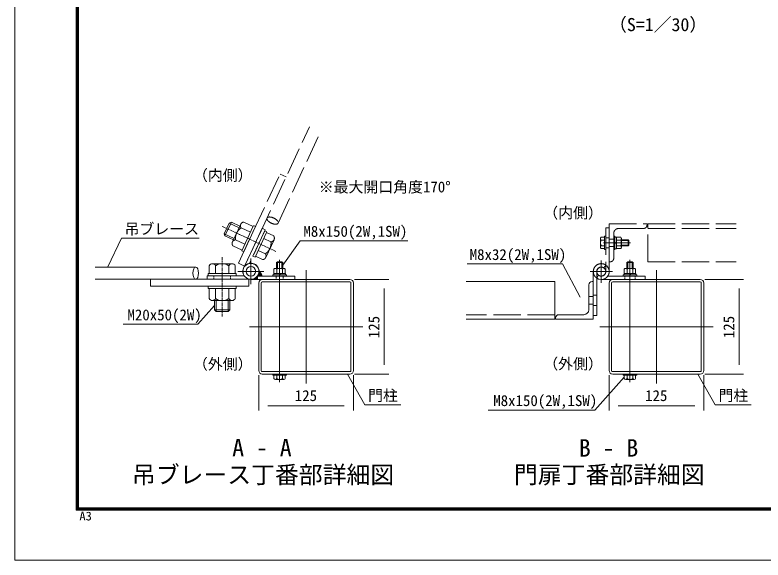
# Model space of a CAD drawing. Units: millimetres, scale not verified. Extents: x -6300 to 6300, y -4455 to 4455.
# Drawn here: x -6300 to -1356, y -4455 to -851 of the extents above; entities that cross this region are included whole.
import ezdxf
from ezdxf.enums import TextEntityAlignment as Align

# ---------------------------------------------------------------- set-up
doc = ezdxf.new("R2010")
doc.units = ezdxf.units.MM
doc.header["$LTSCALE"] = 30
for name, pattern in [('DASHED', [7.5, 6, -1.5]), ('USER1', [50.8, 31.75, -6.35, 6.35, -6.35]), ('USER3', [0.375, 0.25, -0.125]), ('USER4', [1.125, 0.75, -0.125, 0.125, -0.125])]:
    doc.linetypes.add(name, pattern=pattern)
for name, color, linetype, lineweight in [('0-0_D-STR1', 1, 'Continuous', 18), ('0-1_D-BMK', 2, 'USER1', 13), ('0-5_D-STR-TXT', 7, 'Continuous', 9), ('0-6_D-STR-DIM', 7, 'Continuous', 9), ('0-8_D-TTL-TXT', 7, 'Continuous', 18), ('0-A_D-STR3', 3, 'Continuous', 13), ('0-B_D-TTL', 7, 'Continuous', 9)]:
    doc.layers.add(name, color=color, linetype=linetype, lineweight=lineweight)
doc.styles.add('ＭＳ ゴシック', font='')
doc.styles.get('ＭＳ ゴシック').set_extended_font_data('MS Gothic')

msp = doc.modelspace()

# ---------------------------------------------------------------- linework, layer by layer
at = {"layer": '0-0_D-STR1', "linetype": 'DASHED'}
for p, q in [((-2145.03, -2262.89), (-2310.03, -2262.89)), ((-2117.53, -2232.89), (-1532.98, -2232.89)), ((-2117.53, -2482.89), (-2117.53, -2232.89)), ((-2117.53, -2262.89), (-1532.98, -2262.89)), ((-2342.53, -2295.39), (-2342.53, -2460.39)), ((-2342.53, -2332.89), (-2372.53, -2332.89)), ((-2342.53, -2382.89), (-2372.53, -2382.89)), ((-2117.53, -2482.89), (-1532.98, -2482.89)), ((-2507.53, -2712.89), (-2477.53, -2712.89)), ((-2507.53, -2762.89), (-2477.53, -2762.89)), ((-2732.53, -2832.89), (-3317.08, -2832.89))]:
    msp.add_line(p, q, dxfattribs=at)
at = {"layer": '0-0_D-STR1'}
for p, q in [((-4086.08, -2600.39), (-4665.08, -2600.39)), ((-4086.08, -2616.39), (-4665.08, -2616.39)), ((-2732.53, -2612.89), (-3317.08, -2612.89)), ((-2732.53, -2612.89), (-2732.53, -2862.89)), ((-1770.53, -2600.39), (-2349.53, -2600.39)), ((-1770.53, -2616.39), (-2349.53, -2616.39)), ((-4688.08, -3202.39), (-4688.08, -2623.39)), ((-4672.08, -3202.39), (-4672.08, -2623.39)), ((-4079.08, -3202.39), (-4079.08, -2623.39)), ((-4063.08, -3202.39), (-4063.08, -2623.39)), ((-2507.53, -2800.39), (-2507.53, -2635.39)), ((-2372.53, -3202.39), (-2372.53, -2623.39)), ((-2356.53, -3202.39), (-2356.53, -2623.39)), ((-1763.53, -3202.39), (-1763.53, -2623.39)), ((-1747.53, -3202.39), (-1747.53, -2623.39)), ((-2732.53, -2862.89), (-3317.08, -2862.89)), ((-2705.03, -2832.89), (-2540.03, -2832.89)), ((-4086.08, -3209.39), (-4665.08, -3209.39)), ((-1770.53, -3209.39), (-2349.53, -3209.39)), ((-4086.08, -3225.39), (-4665.08, -3225.39)), ((-1770.53, -3225.39), (-2349.53, -3225.39))]:
    msp.add_line(p, q, dxfattribs=at)
at = {"layer": '0-0_D-STR1', "linetype": 'DASHED'}
msp.add_lwpolyline([(-2365.03, -2482.89), (-2372.53, -2482.89), (-2372.53, -2232.89), (-2122.53, -2232.89), (-2122.53, -2240.39)], dxfattribs=at)
at = {"layer": '0-0_D-STR1'}
msp.add_lwpolyline([(-2485.03, -2612.89), (-2477.53, -2612.89), (-2477.53, -2862.89), (-2727.53, -2862.89), (-2727.53, -2855.39)], dxfattribs=at)
at = {"layer": '0-0_D-STR1', "linetype": 'DASHED'}
for centre, radius, start, end in [((-2310.03, -2295.39), 32.5, 90, 180), ((-2145.03, -2240.39), 22.5, 270, 0), ((-2365.03, -2460.39), 22.5, 270, 0)]:
    msp.add_arc(centre, radius, start, end, dxfattribs=at)
at = {"layer": '0-0_D-STR1'}
for centre, radius, start, end in [((-4665.08, -2623.39), 23, 90, 180), ((-4665.08, -2623.39), 7, 90, 180), ((-4086.08, -2623.39), 23, 0, 90), ((-4086.08, -2623.39), 7, 0, 90), ((-2485.03, -2635.39), 22.5, 90, 180), ((-2349.53, -2623.39), 23, 90, 180), ((-2349.53, -2623.39), 7, 90, 180), ((-1770.53, -2623.39), 23, 0, 90), ((-1770.53, -2623.39), 7, 0, 90), ((-2540.03, -2800.39), 32.5, 270, 0), ((-2705.03, -2855.39), 22.5, 90, 180), ((-4665.08, -3202.39), 23, 180, 270), ((-4665.08, -3202.39), 7, 180, 270), ((-4086.08, -3202.39), 23, 270, 0), ((-4086.08, -3202.39), 7, 270, 0), ((-2349.53, -3202.39), 23, 180, 270), ((-2349.53, -3202.39), 7, 180, 270), ((-1770.53, -3202.39), 23, 270, 0), ((-1770.53, -3202.39), 7, 270, 0)]:
    msp.add_arc(centre, radius, start, end, dxfattribs=at)
at = {"layer": '0-1_D-BMK', "linetype": 'DASHED'}
for p, q in [((-2230.77, -2357.89), (-2446.29, -2357.89)), ((-2425.03, -2622.21), (-2425.03, -2473.58)), ((-2499.34, -2547.89), (-2350.71, -2547.89))]:
    msp.add_line(p, q, dxfattribs=at)
at = {"layer": '0-1_D-BMK'}
for p, q in [((-4740.58, -2631.8), (-4740.58, -2460.98)), ((-4550.57, -3277.9), (-4550.58, -2470.39)), ((-2235.03, -3277.9), (-2235.03, -2470.39)), ((-2425.03, -2473.58), (-2425.03, -2622.21)), ((-4930.15, -2612.64), (-4930.15, -2562.64)), ((-4825.99, -2546.39), (-4655.17, -2546.39)), ((-4550.58, -2614.14), (-4550.58, -2564.14)), ((-4375.58, -2537.89), (-4375.58, -3287.89)), ((-2350.71, -2547.89), (-2499.34, -2547.89)), ((-2060.03, -2537.89), (-2060.03, -3287.89)), ((-4000.58, -2912.89), (-4750.58, -2912.89)), ((-1685.03, -2912.89), (-2435.03, -2912.89))]:
    msp.add_line(p, q, dxfattribs=at)
at = {"layer": '0-5_D-STR-TXT'}
for points in [[(-5081.85, -2327.92), (-5596.41, -2327.92), (-5685.8, -2516.73)], [(-3702.79, -2343.9), (-4414.62, -2343.9), (-4529.42, -2506.26)], [(-3311.35, -2497.49), (-2681.04, -2497.49), (-2563.48, -2716.13)], [(-5585.36, -2896.25), (-5092.09, -2896.25), (-4981.46, -2771.23)], [(-3750.56, -3429.23), (-3986.82, -3429.23), (-4101.78, -3227.13)], [(-3172.26, -3463.16), (-2467.14, -3463.16), (-2273.86, -3246.19)], [(-1435.01, -3429.23), (-1671.27, -3429.23), (-1786.24, -3227.13)]]:
    msp.add_lwpolyline(points, dxfattribs=at)
at = {"layer": '0-6_D-STR-DIM'}
for p, q in [((-4056.08, -2600.39), (-3829.37, -2600.39)), ((-1740.53, -2600.39), (-1483.82, -2600.39)), ((-3859.37, -2660.39), (-3859.37, -3165.39)), ((-1513.82, -2660.39), (-1513.82, -3165.39)), ((-4688.08, -3232.39), (-4688.08, -3465.69)), ((-4063.08, -3232.39), (-4063.08, -3465.69)), ((-4056.08, -3225.39), (-3829.37, -3225.39)), ((-2372.53, -3232.39), (-2372.53, -3465.69)), ((-1747.53, -3232.39), (-1747.53, -3465.69)), ((-1740.53, -3225.39), (-1483.82, -3225.39)), ((-4628.08, -3435.69), (-4123.08, -3435.69)), ((-2312.53, -3435.69), (-1807.53, -3435.69))]:
    msp.add_line(p, q, dxfattribs=at)
at = {"layer": '0-A_D-STR3', "linetype": 'DASHED'}
for p, q in [((-4782, -2511), (-4352.88, -1590.77)), ((-4561.26, -2227.75), (-4280.06, -1624.73)), ((-4822.78, -2491.98), (-4548.08, -1902.88)), ((-4507.29, -1921.9), (-4548.08, -1902.88)), ((-4869.71, -2221.9), (-4911.97, -2312.53)), ((-4869.71, -2221.9), (-4884.1, -2227.13)), ((-4813.78, -2247.89), (-4869.71, -2221.9)), ((-4787.1, -2220.12), (-4725.87, -2248.67)), ((-4884.1, -2227.13), (-4917.21, -2298.14)), ((-4818.36, -2257.7), (-4884.1, -2227.13)), ((-4807.49, -2234.39), (-4862.38, -2352.12)), ((-4805.32, -2259.17), (-4744.09, -2287.73)), ((-4801.47, -2410.92), (-4723.39, -2243.21)), ((-4787.88, -2417.25), (-4709.79, -2249.54)), ((-4665.78, -2261.76), (-4782.82, -2512.76)), ((-4645.39, -2271.27), (-4748.79, -2493.02)), ((-4709.79, -2249.54), (-4723.39, -2243.21)), ((-4665.78, -2261.76), (-4645.39, -2271.27)), ((-2395.03, -2257.89), (-2395.03, -2547.89)), ((-2395.03, -2257.89), (-2372.53, -2257.89)), ((-2372.53, -2257.89), (-2372.53, -2547.89)), ((-4851.47, -2328.71), (-4917.21, -2298.14)), ((-4911.97, -2312.53), (-4917.21, -2298.14)), ((-4856.04, -2338.52), (-4911.97, -2312.53)), ((-4726.72, -2445.82), (-4648.63, -2278.11)), ((-4713.12, -2452.15), (-4635.03, -2284.44)), ((-4635.03, -2284.44), (-4648.63, -2278.11)), ((-4589.94, -2312.1), (-4637.57, -2289.89)), ((-2425.13, -2320.39), (-2403.03, -2320.39)), ((-2403.03, -2395.39), (-2403.03, -2320.39)), ((-2324.53, -2320.39), (-2296.59, -2320.39)), ((-2324.53, -2395.39), (-2324.53, -2320.39)), ((-4842, -2337.85), (-4780.77, -2366.4)), ((-4608.15, -2351.16), (-4655.78, -2328.95)), ((-4587.77, -2336.89), (-4642.67, -2454.62)), ((-2430.53, -2386.04), (-2430.53, -2329.75)), ((-2425.13, -2339.1), (-2403.03, -2339.1)), ((-2372.53, -2324.14), (-2395.03, -2324.14)), ((-2324.53, -2352.55), (-2334.53, -2358.33)), ((-2324.53, -2356.02), (-2334.53, -2361.79)), ((-2324.53, -2339.14), (-2295.53, -2339.14)), ((-2292.03, -2386.78), (-2292.03, -2329.06)), ((-2292.03, -2337.89), (-2248.03, -2337.89)), ((-2243.03, -2341.64), (-2292.03, -2341.64)), ((-2243.03, -2341.64), (-2248.03, -2337.89)), ((-4860.22, -2376.91), (-4798.99, -2405.46)), ((-4787.88, -2417.25), (-4801.47, -2410.92)), ((-4644.83, -2429.83), (-4692.47, -2407.62)), ((-2425.13, -2376.69), (-2403.03, -2376.69)), ((-2425.13, -2395.39), (-2403.03, -2395.39)), ((-2372.53, -2391.64), (-2395.03, -2391.64)), ((-2324.53, -2376.64), (-2295.53, -2376.64)), ((-2324.53, -2395.39), (-2295.53, -2395.39)), ((-2292.03, -2377.89), (-2248.03, -2377.89)), ((-2290.51, -2377.89), (-2248.03, -2377.89)), ((-2243.03, -2374.14), (-2248.03, -2377.89)), ((-4713.12, -2452.15), (-4726.72, -2445.82)), ((-4663.05, -2468.89), (-4710.68, -2446.68)), ((-4782, -2511), (-4822.78, -2491.98)), ((-2407.89, -2523.27), (-2395.03, -2504.81))]:
    msp.add_line(p, q, dxfattribs=at)
at = {"layer": '0-A_D-STR3', "color": 2, "linetype": 'USER4'}
for p, q in [((-4575.97, -2414.06), (-4930.16, -2248.94)), ((-4930.08, -2453.13), (-4930.04, -2843.92))]:
    msp.add_line(p, q, dxfattribs=at)
at = {"layer": '0-A_D-STR3'}
for p, q in [((-5105.15, -2518.54), (-5770.51, -2518.54)), ((-5016.58, -2508.88), (-5016.58, -2561.44)), ((-4995.03, -2496.44), (-4865.13, -2496.44)), ((-4973.49, -2508.88), (-4973.48, -2561.44)), ((-4886.68, -2508.88), (-4886.68, -2561.44)), ((-4843.58, -2508.88), (-4843.58, -2561.44)), ((-4570.58, -2527.39), (-4570.58, -2488.39)), ((-4565.58, -2527.39), (-4565.58, -2483.39)), ((-4530.58, -2488.39), (-4535.58, -2483.39)), ((-4530.58, -2527.39), (-4530.58, -2488.39)), ((-2255.03, -2527.39), (-2255.03, -2488.39)), ((-2250.03, -2527.39), (-2250.03, -2483.39)), ((-2215.03, -2488.39), (-2220.03, -2483.39)), ((-2215.03, -2527.39), (-2215.03, -2488.39)), ((-4837.59, -2561.34), (-5022.59, -2561.45)), ((-5022.59, -2561.45), (-5022.58, -2576.45)), ((-4837.59, -2561.34), (-4837.58, -2576.34)), ((-4673.99, -2559.31), (-4692.57, -2577.89)), ((-4678.36, -2554.84), (-4691.03, -2567.51)), ((-4683.71, -2551.36), (-4687.53, -2555.18)), ((-4670.62, -2564.78), (-4683.73, -2577.89)), ((-4595.58, -2577.89), (-4595.58, -2569.89)), ((-4505.58, -2569.89), (-4595.58, -2569.89)), ((-4589.08, -2569.89), (-4589.08, -2559.89)), ((-4512.08, -2569.89), (-4589.08, -2569.89)), ((-4588.08, -2559.89), (-4588.08, -2530.89)), ((-4513.08, -2559.89), (-4588.08, -2559.89)), ((-4521.68, -2527.39), (-4579.41, -2527.39)), ((-4569.33, -2559.89), (-4569.33, -2530.89)), ((-4548.7, -2569.89), (-4554.47, -2559.89)), ((-4545.23, -2569.89), (-4551.01, -2559.89)), ((-4531.83, -2559.89), (-4531.83, -2530.89)), ((-4513.08, -2559.89), (-4513.08, -2530.89)), ((-4505.58, -2577.89), (-4505.58, -2569.89)), ((-2477.53, -2837.89), (-2477.53, -2547.89)), ((-2455.03, -2837.89), (-2455.03, -2547.89)), ((-2280.03, -2577.89), (-2280.03, -2569.89)), ((-2190.03, -2569.89), (-2280.03, -2569.89)), ((-2273.53, -2569.89), (-2273.53, -2559.89)), ((-2196.53, -2569.89), (-2273.53, -2569.89)), ((-2272.53, -2559.89), (-2272.53, -2530.89)), ((-2197.53, -2559.89), (-2272.53, -2559.89)), ((-2206.14, -2527.39), (-2263.86, -2527.39)), ((-2253.78, -2559.89), (-2253.78, -2530.89)), ((-2233.15, -2569.89), (-2238.93, -2559.89)), ((-2229.69, -2569.89), (-2235.46, -2559.89)), ((-2216.28, -2559.89), (-2216.28, -2530.89)), ((-2197.53, -2559.89), (-2197.53, -2530.89)), ((-2190.03, -2577.89), (-2190.03, -2569.89)), ((-4755.15, -2598.9), (-5770.51, -2598.89)), ((-5405.15, -2598.89), (-5405.15, -2643.89)), ((-5030.15, -2576.39), (-4783.66, -2576.4)), ((-5030.15, -2598.89), (-5030.15, -2576.39)), ((-5030.15, -2598.89), (-4740.15, -2598.9)), ((-4837.58, -2576.34), (-5022.58, -2576.45)), ((-4755.15, -2598.9), (-4755.15, -2643.9)), ((-4450.58, -2600.39), (-4740.58, -2600.39)), ((-4731.93, -2599.57), (-4732.75, -2600.39)), ((-4719.53, -2596.02), (-4723.91, -2600.39)), ((-4696.72, -2582.04), (-4715.07, -2600.39)), ((-4696.72, -2590.88), (-4706.23, -2600.39)), ((-4696.72, -2599.72), (-4697.39, -2600.39)), ((-4450.58, -2577.89), (-4696.72, -2577.89)), ((-4696.72, -2600.39), (-4696.72, -2577.89)), ((-4668.32, -2571.32), (-4674.89, -2577.89)), ((-4595.58, -2577.89), (-4505.58, -2577.89)), ((-4450.58, -2600.39), (-4450.58, -2577.89)), ((-2442.17, -2572.51), (-2455.03, -2590.98)), ((-2135.03, -2600.39), (-2425.03, -2600.39)), ((-2135.03, -2577.89), (-2381.95, -2577.89)), ((-2280.03, -2577.89), (-2190.03, -2577.89)), ((-2135.03, -2577.89), (-2135.03, -2600.39)), ((-4755.15, -2643.9), (-5405.15, -2643.89)), ((-4837.63, -2643.84), (-5022.63, -2643.95)), ((-5022.63, -2643.95), (-5022.62, -2658.95)), ((-4837.62, -2658.84), (-5022.62, -2658.95)), ((-5016.62, -2726.45), (-5016.62, -2658.89)), ((-4973.52, -2726.45), (-4973.52, -2658.89)), ((-4886.72, -2726.45), (-4886.72, -2658.89)), ((-4843.62, -2726.45), (-4843.62, -2658.89)), ((-4837.63, -2643.84), (-4837.62, -2658.84)), ((-4995.07, -2738.89), (-4865.17, -2738.89)), ((-4980.18, -2738.89), (-4980.1, -2800.57)), ((-4969.35, -2738.89), (-4969.27, -2811.39)), ((-4891, -2738.89), (-4890.92, -2811.39)), ((-4880.18, -2738.89), (-4880.1, -2800.57)), ((-4980.1, -2800.57), (-4880.1, -2800.57)), ((-4980.1, -2800.57), (-4969.27, -2811.39)), ((-4969.27, -2811.39), (-4890.92, -2811.39)), ((-4880.1, -2800.57), (-4890.92, -2811.39)), ((-2455.03, -2837.89), (-2477.53, -2837.89)), ((-4505.58, -3225.39), (-4595.58, -3225.39)), ((-4595.58, -3233.39), (-4595.58, -3225.39)), ((-4505.58, -3233.39), (-4595.58, -3233.39)), ((-4588.07, -3255.49), (-4588.07, -3233.39)), ((-4513.07, -3233.39), (-4588.07, -3233.39)), ((-4522.43, -3260.89), (-4578.72, -3260.89)), ((-4569.37, -3255.49), (-4569.37, -3233.39)), ((-4531.78, -3255.49), (-4531.78, -3233.39)), ((-4513.07, -3255.49), (-4513.07, -3233.39)), ((-4505.58, -3233.39), (-4505.58, -3225.39)), ((-2190.03, -3225.39), (-2280.03, -3225.39)), ((-2280.03, -3233.39), (-2280.03, -3225.39)), ((-2190.03, -3233.39), (-2280.03, -3233.39)), ((-2272.53, -3255.49), (-2272.53, -3233.39)), ((-2197.53, -3233.39), (-2272.53, -3233.39)), ((-2206.88, -3260.89), (-2263.17, -3260.89)), ((-2253.82, -3255.49), (-2253.82, -3233.39)), ((-2216.24, -3255.49), (-2216.24, -3233.39)), ((-2197.53, -3255.49), (-2197.53, -3233.39)), ((-2190.03, -3233.39), (-2190.03, -3225.39))]:
    msp.add_line(p, q, dxfattribs=at)
at = {"layer": '0-A_D-STR3', "linetype": 'USER3'}
for p, q in [((-4985.15, -2598.89), (-4985.15, -2576.39)), ((-4875.15, -2598.89), (-4875.15, -2576.39)), ((-4573.08, -2600.39), (-4573.08, -2577.89)), ((-4528.08, -2600.39), (-4528.08, -2577.89)), ((-2268.78, -2577.89), (-2268.78, -2600.39)), ((-2201.28, -2577.89), (-2201.28, -2600.39)), ((-2455.03, -2704.14), (-2477.53, -2704.14)), ((-2455.03, -2771.64), (-2477.53, -2771.64))]:
    msp.add_line(p, q, dxfattribs=at)
at = {"layer": '0-A_D-STR3', "linetype": 'DASHED'}
for points in [[(-2403.03, -2402.89), (-2395.03, -2402.89), (-2395.03, -2312.89), (-2403.03, -2312.89)], [(-2342.53, -2402.89), (-2334.53, -2402.89), (-2334.53, -2312.89), (-2342.53, -2312.89)]]:
    msp.add_lwpolyline(points, close=True, dxfattribs=at)
for points in [[(-2324.53, -2319.39), (-2324.53, -2396.39), (-2334.53, -2396.39)], [(-2324.53, -2319.39), (-2334.53, -2319.39), (-2334.53, -2396.39)], [(-2248.03, -2377.89), (-2248.03, -2337.89), (-2292.03, -2337.89)], [(-2292.03, -2374.14), (-2243.03, -2374.14), (-2243.03, -2341.64)]]:
    msp.add_lwpolyline(points, dxfattribs=at)
at = {"layer": '0-A_D-STR3'}
for points in [[(-4530.58, -2488.39), (-4570.58, -2488.39), (-4565.58, -2483.39)], [(-4535.58, -2527.39), (-4535.58, -2483.39), (-4565.58, -2483.39)], [(-2215.03, -2488.39), (-2255.03, -2488.39), (-2250.03, -2483.39)], [(-2220.03, -2527.39), (-2220.03, -2483.39), (-2250.03, -2483.39)], [(-4512.08, -2569.89), (-4512.08, -2559.89), (-4589.08, -2559.89)], [(-2196.53, -2569.89), (-2196.53, -2559.89), (-2273.53, -2559.89)]]:
    msp.add_lwpolyline(points, dxfattribs=at)
for centre, radius in [((-4740.58, -2546.39), 52.5), ((-4740.58, -2546.39), 31.5), ((-2425.03, -2547.89), 30)]:
    msp.add_circle(centre, radius, dxfattribs=at)
at = {"layer": '0-A_D-STR3', "linetype": 'DASHED'}
for centre, radius, start, end in [((-4784.93, -2244.9), 24.88, 95.00034, 215.00034), ((-4760.67, -2327.88), 81.94, 123.01316, 186.98752), ((-4610.32, -2326.37), 24.88, 275.00034, 35.00034), ((-2419.73, -2329.75), 10.8, 120, 240), ((-2306.26, -2329.77), 14.25, 318.86505, 31.586), ((-4839.83, -2362.64), 24.88, 95.00034, 215.00034), ((-4689.48, -2361.13), 81.94, 303.01316, 6.98752), ((-2395.14, -2357.89), 35.39, 147.93138, 212.06862), ((-2344, -2357.89), 51.97, 338.85295, 21.14705), ((-2419.73, -2386.04), 10.8, 120, 240), ((-2306.25, -2386.02), 14.24, 318.83491, 41.16509), ((-4665.22, -2444.11), 24.88, 275.00034, 35.00034), ((-2425.03, -2547.89), 52.5, 55.1501, 0), ((-2425.03, -2547.89), 30, 55.1501, 0)]:
    msp.add_arc(centre, radius, start, end, dxfattribs=at)
at = {"layer": '0-A_D-STR3'}
for centre, radius, start, end in [((-4995.03, -2521.32), 24.88, 30.00034, 150.00034), ((-4930.08, -2578.38), 81.94, 58.01316, 121.98752), ((-4865.13, -2521.32), 24.88, 30.00034, 150.00034), ((-4740.58, -2546.39), 54, 256.4638, 213.74899), ((-2425.03, -2547.89), 52.5, 235.1501, 180), ((-2425.03, -2547.89), 30, 235.1501, 180), ((-4697.49, -2577.89), 30, 0, 68.89683), ((-4578.7, -2541.63), 14.25, 48.86505, 131.13495), ((-4550.58, -2579.37), 51.97, 68.85295, 111.14705), ((-4522.45, -2541.62), 14.24, 48.83491, 131.16509), ((-2263.15, -2541.63), 14.25, 48.86505, 131.13495), ((-2235.03, -2579.37), 51.97, 68.85295, 111.14705), ((-2206.9, -2541.62), 14.24, 48.83491, 131.16509), ((-4995.07, -2714.01), 24.88, 210.00034, 330.00034), ((-4930.12, -2656.96), 81.94, 238.01316, 301.98752), ((-4865.17, -2714.01), 24.88, 210.00034, 330.00034), ((-4578.72, -3250.09), 10.8, 210, 330), ((-4550.57, -3225.5), 35.39, 237.93138, 302.06862), ((-4522.43, -3250.09), 10.8, 210, 330), ((-2263.17, -3250.09), 10.8, 210, 330), ((-2235.03, -3225.5), 35.39, 237.93138, 302.06862), ((-2206.88, -3250.09), 10.8, 210, 330)]:
    msp.add_arc(centre, radius, start, end, dxfattribs=at)
at = {"layer": '0-A_D-STR3', "linetype": 'DASHED'}
msp.add_ellipse((-4597.67, -2210.77), major_axis=(36.41, -16.97), ratio=0.462058, dxfattribs=at)
at = {"layer": '0-A_D-STR3'}
msp.add_ellipse((-5105.15, -2558.72), major_axis=(-0.01, 40.17), ratio=0.462058, dxfattribs=at)
at = {"layer": '0-B_D-TTL', "color": 2, "lineweight": 18}
msp.add_lwpolyline([(-6300, 4455), (6300, 4455), (6300, -4455), (-6300, -4455)], close=True, dxfattribs=at)
at = {"layer": '0-B_D-TTL'}
for points in [[(-5895, 4125), (5895, 4125), (5895, -4125), (-5895, -4125)], [(-5891.25, 4121.25), (5891.25, 4121.25), (5891.25, -4121.25), (-5891.25, -4121.25)], [(-5887.5, 4117.5), (5887.5, 4117.5), (5887.5, -4117.5), (-5887.5, -4117.5)], [(-5883.75, 4113.75), (5883.75, 4113.75), (5883.75, -4113.75), (-5883.75, -4113.75)], [(-5880, 4110), (5880, 4110), (5880, -4110), (-5880, -4110)]]:
    msp.add_lwpolyline(points, close=True, dxfattribs=at)

# ---------------------------------------------------------------- texts
at = {"layer": '0-5_D-STR-TXT', "style": 'ＭＳ ゴシック'}
for s, p in [('※最大開口角度170°', (-4292.2, -2046.09)), ('吊ブレース', (-5575.38, -2323.41)), ('M8x150(2W,1SW)', (-4393.59, -2339.4)), ('M8x32(2W,1SW)', (-3294.5, -2492.98)), ('M20x50(2W)', (-5556.33, -2891.74)), ('門柱', (-3965.78, -3424.73)), ('M8x150(2W,1SW)', (-3138.72, -3458.66)), ('門柱', (-1650.24, -3424.73))]:
    msp.add_text(s, height=72.14, dxfattribs=at).set_placement(p, align=Align.BOTTOM_LEFT)
at = {"layer": '0-6_D-STR-DIM', "style": 'ＭＳ ゴシック'}
for p in [(-3869.49, -2987.89), (-1523.94, -2987.89)]:
    msp.add_text('125', height=72.14, rotation=90, dxfattribs=at).set_placement(p, align=Align.BOTTOM_LEFT)
for p in [(-4450.58, -3425.57), (-2135.03, -3425.57)]:
    msp.add_text('125', height=72.14, dxfattribs=at).set_placement(p, align=Align.BOTTOM_LEFT)
at = {"layer": '0-8_D-TTL-TXT', "style": 'ＭＳ ゴシック'}
for s, height, p in [('（S=1／30）', 86.66, (-2373.84, -984.18)), ('（内側）', 72.14, (-5123.58, -1968.72)), ('（内側）', 72.14, (-2808.03, -2217.22)), ('（外側）', 72.14, (-5123.58, -3216.61)), ('（外側）', 72.14, (-2808.03, -3215.11)), ('A - A', 115.5, (-4864.15, -3803.79)), ('B - B', 115.5, (-2573.08, -3806.22)), ('吊ブレース丁番部詳細図', 115.5, (-5526.89, -3983.48)), ('門扉丁番部詳細図', 115.5, (-3001.91, -3982.87))]:
    msp.add_text(s, height=height, dxfattribs=at).set_placement(p, align=Align.BOTTOM_LEFT)
at = {"layer": '0-B_D-TTL', "style": 'ＭＳ ゴシック', "width": 1.05}
msp.add_text('A3', height=57.62, dxfattribs=at).set_placement((-5874.13, -4210.22), align=Align.BOTTOM_LEFT)

doc.saveas('drawing.dxf')
